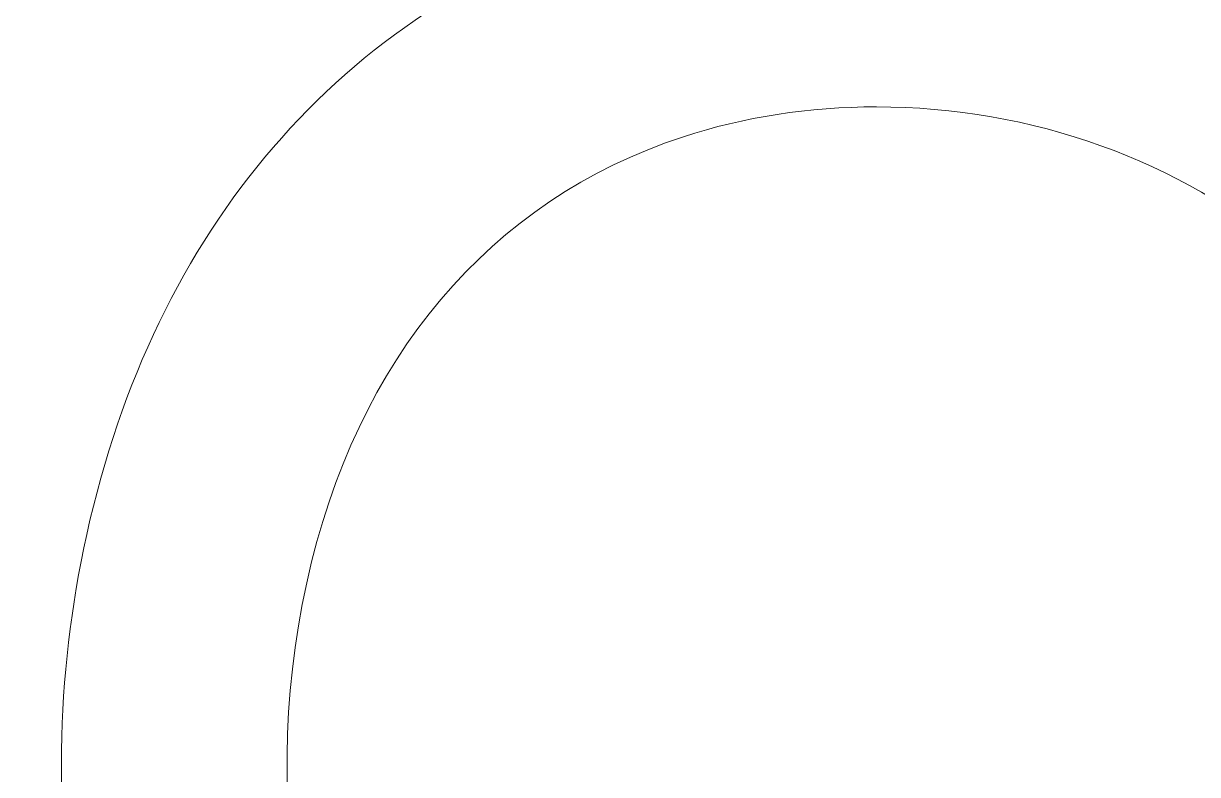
# Model space of a CAD drawing. Extents: x 14 to 2068, y -1996 to -61.
# Drawn here: x 863.1 to 920.4, y -1432.5 to -1395.8 of the extents above; entities that cross this region are included whole.
import ezdxf

# ---------------------------------------------------------------- set-up
doc = ezdxf.new("R2010")
doc.units = 0
doc.header["$MEASUREMENT"] = 0
doc.layers.add('Layer 1', color=7, linetype='Continuous', lineweight=0)

msp = doc.modelspace()

# ---------------------------------------------------------------- linework, layer by layer
at = {"layer": 'Layer 1'}
for points, knots in [([(1136.179, -1560.887), (1123.338, -1560.887), (1111.791, -1552.933), (1107.031, -1540.957), (1107.031, -1540.957), (986.201, -1540.957), (986.201, -1540.957), (981.442, -1552.966), (969.985, -1560.887), (957.039, -1560.887), (944.095, -1560.887), (932.645, -1552.966), (927.896, -1540.957), (927.896, -1540.957), (923.109, -1540.957), (923.109, -1540.957), (904.902, -1540.957), (890.089, -1525.991), (890.089, -1507.597), (890.089, -1507.597), (890.089, -1483.434), (890.089, -1483.434), (883.927, -1477.169), (878.772, -1470.519), (874.355, -1463.137), (865.741, -1448.715), (863.057, -1434.854), (866.149, -1420.764), (869.438, -1405.837), (878.579, -1395.227), (891.888, -1390.885), (895.938, -1389.563), (900.24, -1388.894), (904.673, -1388.894), (914.969, -1388.894), (924.993, -1392.533), (932.176, -1398.879), (932.601, -1399.253), (933.014, -1399.626), (933.428, -1400.008), (939.064, -1394.846), (945.257, -1391.564), (952.28, -1390.008), (955.79, -1389.226), (959.276, -1388.829), (962.638, -1388.829), (963.875, -1388.829), (965.105, -1388.883), (966.319, -1388.989), (966.475, -1387.854), (966.679, -1386.713), (966.929, -1385.573), (969.644, -1373.223), (977.229, -1364.431), (988.287, -1360.815), (991.643, -1359.72), (995.207, -1359.164), (998.88, -1359.164), (1007.4, -1359.164), (1015.704, -1362.179), (1021.664, -1367.437), (1021.763, -1367.525), (1021.862, -1367.614), (1021.961, -1367.703), (1026.434, -1363.837), (1031.424, -1361.275), (1036.83, -1360.078), (1039.709, -1359.438), (1042.574, -1359.113), (1045.342, -1359.113), (1051.843, -1359.113), (1057.767, -1360.846), (1062.951, -1364.262), (1070.364, -1369.142), (1075.473, -1377.241), (1077.336, -1387.068), (1077.582, -1388.373), (1077.767, -1389.672), (1077.891, -1390.947), (1077.924, -1390.974), (1077.957, -1391), (1077.99, -1391.026), (1081.063, -1388.626), (1084.446, -1387.006), (1088.078, -1386.198), (1090.168, -1385.733), (1092.27, -1385.498), (1094.327, -1385.498), (1099.227, -1385.498), (1103.851, -1386.837), (1107.699, -1389.371), (1109.351, -1390.46), (1110.851, -1391.753), (1112.178, -1393.231), (1115.622, -1391.9), (1119.255, -1391.227), (1123.009, -1391.227), (1123.009, -1391.227), (1184.569, -1391.227), (1184.569, -1391.227), (1201.398, -1391.227), (1215.089, -1405.057), (1215.089, -1422.057), (1215.089, -1422.057), (1215.089, -1514.526), (1215.089, -1514.526), (1215.089, -1531.532), (1201.398, -1545.367), (1184.569, -1545.367), (1184.569, -1545.367), (1163.17, -1545.367), (1163.17, -1545.367), (1157.501, -1554.986), (1147.322, -1560.887), (1136.179, -1560.887)], [0, 0, 0, 0, 1, 1, 1, 2, 2, 2, 3, 3, 3, 4, 4, 4, 5, 5, 5, 6, 6, 6, 7, 7, 7, 8, 8, 8, 9, 9, 9, 10, 10, 10, 11, 11, 11, 12, 12, 12, 13, 13, 13, 14, 14, 14, 15, 15, 15, 16, 16, 16, 17, 17, 17, 18, 18, 18, 19, 19, 19, 20, 20, 20, 21, 21, 21, 22, 22, 22, 23, 23, 23, 24, 24, 24, 25, 25, 25, 26, 26, 26, 27, 27, 27, 28, 28, 28, 29, 29, 29, 30, 30, 30, 31, 31, 31, 32, 32, 32, 33, 33, 33, 34, 34, 34, 35, 35, 35, 36, 36, 36, 37, 37, 37, 38, 38, 38, 38]), ([(970.457, -1474.227), (971.056, -1473.593), (971.606, -1472.991), (972.123, -1472.407), (973.222, -1471.2), (974.323, -1469.911), (975.519, -1468.437), (976.951, -1466.676), (978.36, -1464.805), (979.709, -1462.871), (985.738, -1454.246), (989.284, -1446.411), (990.551, -1438.917), (990.878, -1437.03), (991.062, -1435.08), (991.099, -1433.109), (991.11, -1432.834), (991.109, -1432.616), (991.109, -1432.406), (991.109, -1430.886), (991.021, -1429.368), (990.838, -1427.766), (990.717, -1426.729), (990.556, -1425.67), (990.361, -1424.63), (988.647, -1415.565), (984.293, -1408.505), (977.77, -1404.213), (976.285, -1403.232), (974.716, -1402.414), (973.1, -1401.777), (971.573, -1401.17), (970.006, -1400.708), (968.434, -1400.401), (966.55, -1400.025), (964.584, -1399.836), (962.58, -1399.836), (960.033, -1399.836), (957.372, -1400.142), (954.674, -1400.744), (948.31, -1402.154), (942.755, -1405.621), (937.685, -1411.346), (937.685, -1411.346), (933.946, -1415.592), (933.946, -1415.592), (933.946, -1415.592), (929.808, -1411.716), (929.808, -1411.716), (929.808, -1411.716), (927.946, -1409.954), (927.946, -1409.954), (926.857, -1408.914), (925.885, -1407.99), (924.906, -1407.128), (919.676, -1402.52), (912.322, -1399.877), (904.729, -1399.877), (901.435, -1399.877), (898.263, -1400.368), (895.303, -1401.338), (885.838, -1404.427), (879.304, -1412.165), (876.899, -1423.129), (874.429, -1434.36), (876.687, -1445.598), (883.804, -1457.485), (887.41, -1463.52), (891.566, -1469.002), (896.485, -1474.212), (896.514, -1474.216), (896.542, -1474.222), (896.571, -1474.227), (896.571, -1474.227), (970.457, -1474.227), (970.457, -1474.227)], [0, 0, 0, 0, 1, 1, 1, 2, 2, 2, 3, 3, 3, 4, 4, 4, 5, 5, 5, 6, 6, 6, 7, 7, 7, 8, 8, 8, 9, 9, 9, 10, 10, 10, 11, 11, 11, 12, 12, 12, 13, 13, 13, 14, 14, 14, 15, 15, 15, 16, 16, 16, 17, 17, 17, 18, 18, 18, 19, 19, 19, 20, 20, 20, 21, 21, 21, 22, 22, 22, 23, 23, 23, 24, 24, 24, 25, 25, 25, 25])]:
    msp.add_open_spline(points, degree=3, knots=knots, dxfattribs=at)

doc.saveas('drawing.dxf')
